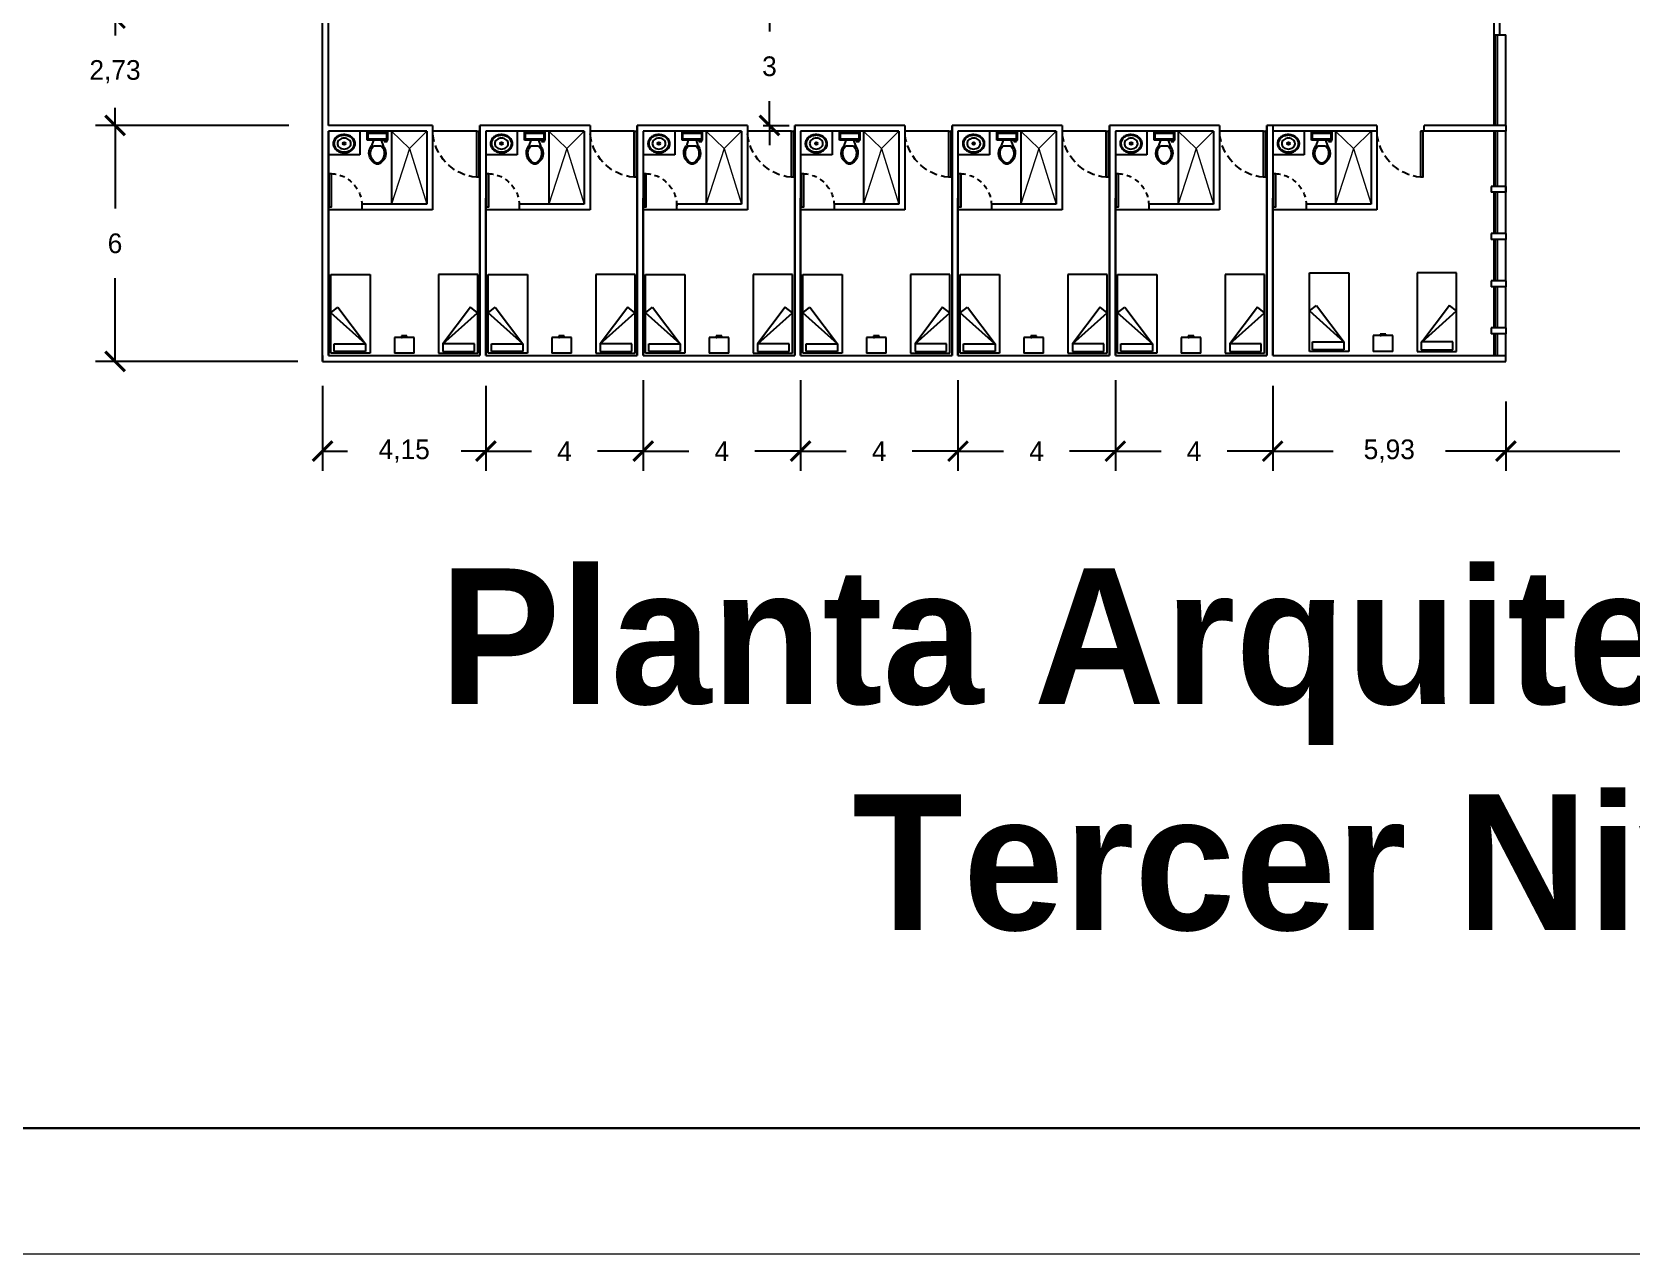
# Model space of a CAD drawing. Header units: millimetres. Extents: x -1615 to -538, y 177 to 397.
# Drawn here: x -1158.45 to -1117.8, y 177.4 to 208.46 of the extents above; entities that cross this region are included whole.
import ezdxf

# ---------------------------------------------------------------- set-up
doc = ezdxf.new("R2010")
doc.units = ezdxf.units.MM
doc.linetypes.add('HIDDEN2', pattern=[0.1875, 0.125, -0.0625])
doc.linetypes.add('OCULTA2', pattern=[0.3, 0.2, -0.1])
for name, color, linetype in [('MUEB', 251, 'Continuous'), ('MUROS', 1, 'Continuous'), ('VENT', 4, 'Continuous'), ('VENTANAS', 4, 'Continuous')]:
    doc.layers.add(name, color=color, linetype=linetype)
doc.layers.add('muros bajos', color=252, linetype='Continuous', lineweight=20)
doc.layers.add('venpu', color=7, linetype='Continuous', lineweight=15)
doc.styles.get("Standard").update_dxf_attribs({"font": 'stylu.ttf'})
doc.dimstyles.new('ISO-25', dxfattribs={"dimtxt": 0.5, "dimasz": 0.5, "dimexe": 0.5, "dimexo": 0.625, "dimtad": 0, "dimtih": 1, "dimtoh": 1, "dimtxsty": 'Standard', "dimblk": 'ARCHTICK', "dimcen": 2.5, "dimadec": 0, "dimazin": 0, "dimtfac": 1, "dimtmove": 0, "dimatfit": 3, "dimfxl": 0, "dimarcsym": 0})

# ---------------------------------------------------------------- blocks, each defined once
blk = doc.blocks.new('Sink - Oval top')
for p, q in [((-1, 0), (1, 0)), ((0, 1), (0, -1))]:
    blk.add_line(p, q)
at = {"linetype": 'Continuous'}
for points in [[(-12.2, 0.4, 0.117634), (-11.5, -3.4, 0.104469), (-8.9, -6.8, 0.090016), (-5.1, -9.1, 0.08192), (-0.3, -10, 0.08192), (4.5, -9.4, 0.090016), (8.4, -7.4, 0.104469), (11.2, -4.1, 0.117634), (12.2, -0.4, 0.117634), (11.5, 3.4, 0.104469), (8.9, 6.8, 0.090016), (5.1, 9.1, 0.08192), (0.3, 10, 0.08192), (-4.5, 9.4, 0.090016), (-8.4, 7.4, 0.104469), (-11.2, 4.1, 0.117634)], [(-11.3, 0.2, 0.118622), (-10.5, -3.3, 0.104678), (-8.1, -6.4, 0.089562), (-4.5, -8.4, 0.081185), (-0.1, -9.2, 0.081185), (4.3, -8.5, 0.089562), (7.9, -6.6, 0.104678), (10.4, -3.5, 0.118622), (11.3, -0.2, 0.118622), (10.5, 3.3, 0.104678), (8.1, 6.4, 0.089562), (4.5, 8.4, 0.081185), (0.1, 9.2, 0.081185), (-4.3, 8.5, 0.089562), (-7.9, 6.6, 0.104678), (-10.4, 3.5, 0.118622)], [(-7.4, 0.1, 0.118283), (-6.9, -2.2, 0.104607), (-5.3, -4.2, 0.089718), (-3, -5.5, 0.081436), (-0.1, -6, 0.081436), (2.8, -5.6, 0.089718), (5.2, -4.3, 0.104607), (6.9, -2.3, 0.118283), (7.4, -0.1, 0.118283), (6.9, 2.2, 0.104607), (5.3, 4.2, 0.089718), (3, 5.5, 0.081436), (0.1, 6, 0.081436), (-2.8, 5.6, 0.089718), (-5.2, 4.3, 0.104607), (-6.9, 2.3, 0.118283)]]:
    blk.add_lwpolyline(points, format="xyb", close=True, dxfattribs=at)
for radius in [1.5, 1]:
    blk.add_circle((0, 0), radius)
blk = doc.blocks.new('Toilet - top')
for p, q in [((-10, -8.5), (-8, -8.5)), ((-10, -9.5), (-10, -8.5)), ((-7, -9.5), (-10, -9.5)), ((-8, -8.5), (-8, -8)), ((-7, -8), (-7, -9.5)), ((-4, -8), (-6, -14)), ((4, -14), (-4, -14)), ((4, -8), (6, -14)), ((9.5, -6), (9.5, -2))]:
    blk.add_line(p, q)
blk.add_lwpolyline([(10.5, -8), (10.5, 0), (-10.5, 0), (-10.5, -8)], close=True)
for points in [[(-9.5, -2), (-9.5, -6)], [(8.5, -1), (-8.5, -1)], [(-8.5, -7), (8.5, -7)]]:
    blk.add_lwpolyline(points)
for centre, radius, start, end in [((-8.6, -1.9), 0.884, 81.8699, 188.1301), ((-8.6, -6.1), 0.884, 171.8699, 278.1301), ((3.5, -21.6), 12.2, 141.4691, 247.9714), ((4.2, -21.8), 11.3, 136.3677, 238.9468), ((-3.5, -21.6), 12.2, 292.0284, 38.5307), ((-4.2, -21.8), 11.3, 301.053, 43.6321), ((8.6, -1.9), 0.884, 351.8699, 98.1301), ((8.6, -6.1), 0.884, 261.8699, 8.1301), ((0, -27.9), 4, 245.7318, 294.2682), ((0, -29), 4, 254.8605, 285.1395)]:
    blk.add_arc(centre, radius, start, end)
blk = doc.blocks.new('A$C3FDD2C79')
at = {"layer": 'VENT'}
blk.add_line((0, 0.02), (0, 0), dxfattribs=at)
blk.add_lwpolyline([(0, 0.02), (0.85, 0.02), (0.85, 0.07), (0, 0.07)], close=True, dxfattribs=at)
at = {"layer": 'VENT', "linetype": 'HIDDEN2'}
blk.add_arc((0.035, 0.036), 0.815, 2.3785, 92.4407, dxfattribs=at)
blk = doc.blocks.new('A$C42181B83')
at = {"layer": 'VENT'}
blk.add_line((0, 0), (0, 0.03), dxfattribs=at)
blk.add_lwpolyline([(0, 0.03), (1.17, 0.03), (1.17, 0.08), (0, 0.08)], close=True, dxfattribs=at)
at = {"layer": 'VENT', "linetype": 'OCULTA2'}
blk.add_arc((-0.051, -0.024), 1.225, 4.8759, 87.6257, dxfattribs=at)
blk = doc.blocks.new('_ArchTick')
at = {"color": 0, "linetype": 'ByBlock', "const_width": 0.15}
blk.add_lwpolyline([(-0.5, -0.5), (0.5, 0.5)], dxfattribs=at)
blk = doc.blocks.new('*D297')
at = {"color": 0, "lineweight": -2}
for p, q in [((-1156.335, 208.815), (-1156.335, 209.315)), ((-1155.21, 208.815), (-1156.835, 208.815)), ((-1156.335, 208.815), (-1156.335, 208.372)), ((-1156.335, 206.089), (-1156.335, 206.532)), ((-1151.919, 206.089), (-1156.835, 206.089)), ((-1156.335, 206.089), (-1156.335, 205.589))]:
    blk.add_line(p, q, dxfattribs=at)
at = {"layer": 'Defpoints', "color": 0}
for p in [(-1154.585, 208.815), (-1156.335, 206.089), (-1151.294, 206.089)]:
    blk.add_point(p, dxfattribs=at)
at = {"color": 0, "lineweight": -2, "xscale": 0.5, "yscale": 0.5, "zscale": 0.5}
for p, rotation in [((-1156.335, 208.815), 270), ((-1156.335, 206.089), 90)]:
    blk.add_blockref('_ArchTick', p, dxfattribs=dict(at, rotation=rotation))
at = {"color": 0, "insert": (-1156.335, 207.452), "char_height": 0.5, "attachment_point": 5}
blk.add_mtext('2,73', dxfattribs=at)
blk = doc.blocks.new('*D298')
at = {"color": 0, "lineweight": -2}
for p, q in [((-1151.919, 206.089), (-1156.835, 206.089)), ((-1156.335, 206.089), (-1156.335, 203.973)), ((-1156.335, 200.089), (-1156.335, 202.205)), ((-1151.685, 200.089), (-1156.835, 200.089))]:
    blk.add_line(p, q, dxfattribs=at)
at = {"layer": 'Defpoints', "color": 0}
for p in [(-1151.294, 206.089), (-1156.335, 200.089), (-1151.06, 200.089)]:
    blk.add_point(p, dxfattribs=at)
at = {"color": 0, "lineweight": -2, "xscale": 0.5, "yscale": 0.5, "zscale": 0.5}
for p, rotation in [((-1156.335, 206.089), 90), ((-1156.335, 200.089), 270)]:
    blk.add_blockref('_ArchTick', p, dxfattribs=dict(at, rotation=rotation))
at = {"color": 0, "insert": (-1156.335, 203.089), "char_height": 0.5, "attachment_point": 5}
blk.add_mtext('6', dxfattribs=at)
blk = doc.blocks.new('*D299')
at = {"color": 0, "lineweight": -2}
for p, q in [((-1138.91, 199.614), (-1138.91, 197.308)), ((-1134.91, 199.614), (-1134.91, 197.308)), ((-1138.91, 197.808), (-1137.749, 197.808)), ((-1134.91, 197.808), (-1136.072, 197.808))]:
    blk.add_line(p, q, dxfattribs=at)
at = {"layer": 'Defpoints', "color": 0}
for p in [(-1138.91, 200.239), (-1134.91, 200.239), (-1134.91, 197.808)]:
    blk.add_point(p, dxfattribs=at)
at = {"color": 0, "lineweight": -2, "xscale": 0.5, "yscale": 0.5, "zscale": 0.5, "rotation": 180}
blk.add_blockref('_ArchTick', (-1138.91, 197.808), dxfattribs=at)
at = {"color": 0, "lineweight": -2, "xscale": 0.5, "yscale": 0.5, "zscale": 0.5}
blk.add_blockref('_ArchTick', (-1134.91, 197.808), dxfattribs=at)
at = {"color": 0, "insert": (-1136.91, 197.808), "char_height": 0.5, "attachment_point": 5}
blk.add_mtext('4', dxfattribs=at)
blk = doc.blocks.new('*D300')
at = {"color": 0, "lineweight": -2}
for p, q in [((-1134.91, 199.614), (-1134.91, 197.308)), ((-1130.91, 199.614), (-1130.91, 197.308)), ((-1134.91, 197.808), (-1133.749, 197.808)), ((-1130.91, 197.808), (-1132.072, 197.808))]:
    blk.add_line(p, q, dxfattribs=at)
at = {"layer": 'Defpoints', "color": 0}
for p in [(-1134.91, 200.239), (-1130.91, 200.239), (-1130.91, 197.808)]:
    blk.add_point(p, dxfattribs=at)
at = {"color": 0, "lineweight": -2, "xscale": 0.5, "yscale": 0.5, "zscale": 0.5, "rotation": 180}
blk.add_blockref('_ArchTick', (-1134.91, 197.808), dxfattribs=at)
at = {"color": 0, "lineweight": -2, "xscale": 0.5, "yscale": 0.5, "zscale": 0.5}
blk.add_blockref('_ArchTick', (-1130.91, 197.808), dxfattribs=at)
at = {"color": 0, "insert": (-1132.91, 197.808), "char_height": 0.5, "attachment_point": 5}
blk.add_mtext('4', dxfattribs=at)
blk = doc.blocks.new('*D301')
at = {"color": 0, "lineweight": -2}
for p, q in [((-1130.91, 199.614), (-1130.91, 197.308)), ((-1126.91, 199.464), (-1126.91, 197.308)), ((-1130.91, 197.808), (-1129.749, 197.808)), ((-1126.91, 197.808), (-1128.072, 197.808))]:
    blk.add_line(p, q, dxfattribs=at)
at = {"layer": 'Defpoints', "color": 0}
for p in [(-1130.91, 200.239), (-1126.91, 200.089), (-1126.91, 197.808)]:
    blk.add_point(p, dxfattribs=at)
at = {"color": 0, "lineweight": -2, "xscale": 0.5, "yscale": 0.5, "zscale": 0.5, "rotation": 180}
blk.add_blockref('_ArchTick', (-1130.91, 197.808), dxfattribs=at)
at = {"color": 0, "lineweight": -2, "xscale": 0.5, "yscale": 0.5, "zscale": 0.5}
blk.add_blockref('_ArchTick', (-1126.91, 197.808), dxfattribs=at)
at = {"color": 0, "insert": (-1128.91, 197.808), "char_height": 0.5, "attachment_point": 5}
blk.add_mtext('4', dxfattribs=at)
blk = doc.blocks.new('*D302')
at = {"color": 0, "lineweight": -2}
for p, q in [((-1126.91, 199.464), (-1126.91, 197.308)), ((-1120.985, 199.066), (-1120.985, 197.308)), ((-1126.91, 197.808), (-1125.378, 197.808)), ((-1120.985, 197.808), (-1122.517, 197.808))]:
    blk.add_line(p, q, dxfattribs=at)
at = {"layer": 'Defpoints', "color": 0}
for p in [(-1126.91, 200.089), (-1120.985, 199.691), (-1120.985, 197.808)]:
    blk.add_point(p, dxfattribs=at)
at = {"color": 0, "lineweight": -2, "xscale": 0.5, "yscale": 0.5, "zscale": 0.5, "rotation": 180}
blk.add_blockref('_ArchTick', (-1126.91, 197.808), dxfattribs=at)
at = {"color": 0, "lineweight": -2, "xscale": 0.5, "yscale": 0.5, "zscale": 0.5}
blk.add_blockref('_ArchTick', (-1120.985, 197.808), dxfattribs=at)
at = {"color": 0, "insert": (-1123.948, 197.808), "char_height": 0.5, "attachment_point": 5}
blk.add_mtext('5,93', dxfattribs=at)
blk = doc.blocks.new('*D303')
at = {"color": 0, "lineweight": -2}
for p, q in [((-1112.784, 206.034), (-1112.784, 197.308)), ((-1120.985, 199.066), (-1120.985, 197.308)), ((-1120.985, 197.808), (-1118.084, 197.808)), ((-1112.784, 197.808), (-1115.685, 197.808))]:
    blk.add_line(p, q, dxfattribs=at)
at = {"layer": 'Defpoints', "color": 0}
for p in [(-1112.784, 206.659), (-1120.985, 199.691), (-1112.784, 197.808)]:
    blk.add_point(p, dxfattribs=at)
at = {"color": 0, "lineweight": -2, "xscale": 0.5, "yscale": 0.5, "zscale": 0.5, "rotation": 180}
blk.add_blockref('_ArchTick', (-1120.985, 197.808), dxfattribs=at)
at = {"color": 0, "lineweight": -2, "xscale": 0.5, "yscale": 0.5, "zscale": 0.5}
blk.add_blockref('_ArchTick', (-1112.784, 197.808), dxfattribs=at)
at = {"color": 0, "insert": (-1116.885, 197.808), "char_height": 0.5, "attachment_point": 5}
blk.add_mtext('8,2', dxfattribs=at)
blk = doc.blocks.new('*D314')
at = {"color": 0, "lineweight": -2}
for p, q in [((-1142.91, 199.614), (-1142.91, 197.308)), ((-1138.91, 198.989), (-1138.91, 197.308)), ((-1142.91, 197.808), (-1141.749, 197.808)), ((-1138.91, 197.808), (-1140.072, 197.808))]:
    blk.add_line(p, q, dxfattribs=at)
at = {"layer": 'Defpoints', "color": 0}
for p in [(-1142.91, 200.239), (-1138.91, 199.614), (-1142.91, 197.808)]:
    blk.add_point(p, dxfattribs=at)
at = {"color": 0, "lineweight": -2, "xscale": 0.5, "yscale": 0.5, "zscale": 0.5, "rotation": 180}
blk.add_blockref('_ArchTick', (-1142.91, 197.808), dxfattribs=at)
at = {"color": 0, "lineweight": -2, "xscale": 0.5, "yscale": 0.5, "zscale": 0.5}
blk.add_blockref('_ArchTick', (-1138.91, 197.808), dxfattribs=at)
at = {"color": 0, "insert": (-1140.91, 197.808), "char_height": 0.5, "attachment_point": 5}
blk.add_mtext('4', dxfattribs=at)
blk = doc.blocks.new('*D315')
at = {"color": 0, "lineweight": -2}
for p, q in [((-1142.91, 199.614), (-1142.91, 197.308)), ((-1146.91, 199.464), (-1146.91, 197.308)), ((-1146.91, 197.808), (-1145.749, 197.808)), ((-1142.91, 197.808), (-1144.072, 197.808))]:
    blk.add_line(p, q, dxfattribs=at)
at = {"layer": 'Defpoints', "color": 0}
for p in [(-1146.91, 200.089), (-1142.91, 200.239), (-1146.91, 197.808)]:
    blk.add_point(p, dxfattribs=at)
at = {"color": 0, "lineweight": -2, "xscale": 0.5, "yscale": 0.5, "zscale": 0.5, "rotation": 180}
blk.add_blockref('_ArchTick', (-1146.91, 197.808), dxfattribs=at)
at = {"color": 0, "lineweight": -2, "xscale": 0.5, "yscale": 0.5, "zscale": 0.5}
blk.add_blockref('_ArchTick', (-1142.91, 197.808), dxfattribs=at)
at = {"color": 0, "insert": (-1144.91, 197.808), "char_height": 0.5, "attachment_point": 5}
blk.add_mtext('4', dxfattribs=at)
blk = doc.blocks.new('*D316')
at = {"color": 0, "lineweight": -2}
for p, q in [((-1151.06, 199.464), (-1151.06, 197.308)), ((-1146.91, 199.464), (-1146.91, 197.308)), ((-1151.06, 197.808), (-1150.43, 197.808)), ((-1146.91, 197.808), (-1147.54, 197.808))]:
    blk.add_line(p, q, dxfattribs=at)
at = {"layer": 'Defpoints', "color": 0}
for p in [(-1151.06, 200.089), (-1146.91, 200.089), (-1151.06, 197.808)]:
    blk.add_point(p, dxfattribs=at)
at = {"color": 0, "lineweight": -2, "xscale": 0.5, "yscale": 0.5, "zscale": 0.5, "rotation": 180}
blk.add_blockref('_ArchTick', (-1151.06, 197.808), dxfattribs=at)
at = {"color": 0, "lineweight": -2, "xscale": 0.5, "yscale": 0.5, "zscale": 0.5}
blk.add_blockref('_ArchTick', (-1146.91, 197.808), dxfattribs=at)
at = {"color": 0, "insert": (-1148.985, 197.808), "char_height": 0.5, "attachment_point": 5}
blk.add_mtext('4,15', dxfattribs=at)
blk = doc.blocks.new('*D308')
at = {"color": 0, "lineweight": -2}
for p, q in [((-1139.702, 209.089), (-1139.702, 209.589)), ((-1139.86, 209.089), (-1139.202, 209.089)), ((-1139.702, 209.089), (-1139.702, 208.473)), ((-1139.702, 206.089), (-1139.702, 206.705)), ((-1139.86, 206.089), (-1139.202, 206.089)), ((-1139.702, 206.089), (-1139.702, 205.589))]:
    blk.add_line(p, q, dxfattribs=at)
at = {"layer": 'Defpoints', "color": 0}
for p in [(-1140.485, 209.089), (-1140.485, 206.089), (-1139.702, 206.089)]:
    blk.add_point(p, dxfattribs=at)
at = {"color": 0, "lineweight": -2, "xscale": 0.5, "yscale": 0.5, "zscale": 0.5}
for p, rotation in [((-1139.702, 209.089), 270), ((-1139.702, 206.089), 90)]:
    blk.add_blockref('_ArchTick', p, dxfattribs=dict(at, rotation=rotation))
at = {"color": 0, "insert": (-1139.702, 207.589), "char_height": 0.5, "attachment_point": 5}
blk.add_mtext('3', dxfattribs=at)

msp = doc.modelspace()

# ---------------------------------------------------------------- linework, layer by layer
for p, q in [((-1147.142, 205.939), (-1148.265, 205.939)), ((-1143.142, 205.939), (-1144.265, 205.939)), ((-1139.142, 205.939), (-1140.265, 205.939)), ((-1135.142, 205.939), (-1136.265, 205.939)), ((-1131.142, 205.939), (-1132.265, 205.939)), ((-1127.142, 205.939), (-1128.265, 205.939)), ((-1124.262, 205.939), (-1124.265, 205.939)), ((-1150.06, 203.939), (-1150.91, 203.939)), ((-1146.06, 203.939), (-1146.91, 203.939)), ((-1142.06, 203.939), (-1142.91, 203.939)), ((-1138.06, 203.939), (-1138.91, 203.939)), ((-1134.06, 203.939), (-1134.91, 203.939)), ((-1130.06, 203.939), (-1130.91, 203.939)), ((-1126.06, 203.939), (-1126.91, 203.939))]:
    msp.add_line(p, q)
at = {"color": 3, "lineweight": 30}
msp.add_lwpolyline([(-1217.76, 180.593), (-1217.76, 394.012), (-1217.76, 394.012), (-1079.34, 394.012), (-1079.34, 394.012), (-1079.34, 180.593)], close=True, dxfattribs=at)
at = {"layer": 'MUEB'}
for p, q in [((-1150.11, 205.939), (-1150.11, 205.339)), ((-1146.11, 205.939), (-1146.11, 205.339)), ((-1142.11, 205.939), (-1142.11, 205.339)), ((-1138.11, 205.939), (-1138.11, 205.339)), ((-1134.11, 205.939), (-1134.11, 205.339)), ((-1130.11, 205.939), (-1130.11, 205.339)), ((-1126.11, 205.939), (-1126.11, 205.339)), ((-1150.11, 205.339), (-1150.91, 205.339)), ((-1146.11, 205.339), (-1146.91, 205.339)), ((-1142.11, 205.339), (-1142.91, 205.339)), ((-1138.11, 205.339), (-1138.91, 205.339)), ((-1134.11, 205.339), (-1134.91, 205.339)), ((-1130.11, 205.339), (-1130.91, 205.339)), ((-1126.11, 205.339), (-1126.91, 205.339)), ((-1150.854, 200.299), (-1150.854, 202.299)), ((-1150.854, 202.299), (-1149.854, 202.299)), ((-1149.854, 202.299), (-1149.854, 200.299)), ((-1148.116, 202.299), (-1148.116, 200.299)), ((-1147.116, 202.299), (-1148.116, 202.299)), ((-1147.116, 200.299), (-1147.116, 202.299)), ((-1146.854, 200.299), (-1146.854, 202.299)), ((-1146.854, 202.299), (-1145.854, 202.299)), ((-1145.854, 202.299), (-1145.854, 200.299)), ((-1144.116, 202.299), (-1144.116, 200.299)), ((-1143.116, 202.299), (-1144.116, 202.299)), ((-1143.116, 200.299), (-1143.116, 202.299)), ((-1142.854, 200.299), (-1142.854, 202.299)), ((-1142.854, 202.299), (-1141.854, 202.299)), ((-1141.854, 202.299), (-1141.854, 200.299)), ((-1140.116, 202.299), (-1140.116, 200.299)), ((-1139.116, 202.299), (-1140.116, 202.299)), ((-1139.116, 200.299), (-1139.116, 202.299)), ((-1138.854, 200.299), (-1138.854, 202.299)), ((-1138.854, 202.299), (-1137.854, 202.299)), ((-1137.854, 202.299), (-1137.854, 200.299)), ((-1136.116, 202.299), (-1136.116, 200.299)), ((-1135.116, 202.299), (-1136.116, 202.299)), ((-1135.116, 200.299), (-1135.116, 202.299)), ((-1134.854, 200.299), (-1134.854, 202.299)), ((-1134.854, 202.299), (-1133.854, 202.299)), ((-1133.854, 202.299), (-1133.854, 200.299)), ((-1132.116, 202.299), (-1132.116, 200.299)), ((-1131.116, 202.299), (-1132.116, 202.299)), ((-1131.116, 200.299), (-1131.116, 202.299)), ((-1130.854, 200.299), (-1130.854, 202.299)), ((-1130.854, 202.299), (-1129.854, 202.299)), ((-1129.854, 202.299), (-1129.854, 200.299)), ((-1128.116, 202.299), (-1128.116, 200.299)), ((-1127.116, 202.299), (-1128.116, 202.299)), ((-1127.116, 200.299), (-1127.116, 202.299)), ((-1125.976, 200.343), (-1125.976, 202.343)), ((-1125.976, 202.343), (-1124.976, 202.343)), ((-1124.976, 202.343), (-1124.976, 200.343)), ((-1123.239, 202.343), (-1123.239, 200.343)), ((-1122.239, 202.343), (-1123.239, 202.343)), ((-1122.239, 200.343), (-1122.239, 202.343)), ((-1150.852, 201.328), (-1150.672, 201.467)), ((-1149.969, 200.537), (-1150.852, 201.328)), ((-1150.672, 201.467), (-1149.968, 200.532)), ((-1147.299, 201.467), (-1148.002, 200.532)), ((-1148.001, 200.537), (-1147.119, 201.328)), ((-1147.119, 201.328), (-1147.299, 201.467)), ((-1146.852, 201.328), (-1146.672, 201.467)), ((-1145.969, 200.537), (-1146.852, 201.328)), ((-1146.672, 201.467), (-1145.968, 200.532)), ((-1143.299, 201.467), (-1144.002, 200.532)), ((-1144.001, 200.537), (-1143.119, 201.328)), ((-1143.119, 201.328), (-1143.299, 201.467)), ((-1142.852, 201.328), (-1142.672, 201.467)), ((-1141.969, 200.537), (-1142.852, 201.328)), ((-1142.672, 201.467), (-1141.968, 200.532)), ((-1139.299, 201.467), (-1140.002, 200.532)), ((-1140.001, 200.537), (-1139.119, 201.328)), ((-1139.119, 201.328), (-1139.299, 201.467)), ((-1138.852, 201.328), (-1138.672, 201.467)), ((-1137.969, 200.537), (-1138.852, 201.328)), ((-1138.672, 201.467), (-1137.968, 200.532)), ((-1135.299, 201.467), (-1136.002, 200.532)), ((-1136.001, 200.537), (-1135.119, 201.328)), ((-1135.119, 201.328), (-1135.299, 201.467)), ((-1134.852, 201.328), (-1134.672, 201.467)), ((-1133.969, 200.537), (-1134.852, 201.328)), ((-1134.672, 201.467), (-1133.968, 200.532)), ((-1131.299, 201.467), (-1132.002, 200.532)), ((-1132.001, 200.537), (-1131.119, 201.328)), ((-1131.119, 201.328), (-1131.299, 201.467)), ((-1130.852, 201.328), (-1130.672, 201.467)), ((-1129.969, 200.537), (-1130.852, 201.328)), ((-1130.672, 201.467), (-1129.968, 200.532)), ((-1127.299, 201.467), (-1128.002, 200.532)), ((-1128.001, 200.537), (-1127.119, 201.328)), ((-1127.119, 201.328), (-1127.299, 201.467)), ((-1125.974, 201.372), (-1125.794, 201.511)), ((-1125.092, 200.581), (-1125.974, 201.372)), ((-1125.794, 201.511), (-1125.091, 200.576)), ((-1122.421, 201.511), (-1123.124, 200.576)), ((-1123.123, 200.581), (-1122.241, 201.372)), ((-1122.241, 201.372), (-1122.421, 201.511)), ((-1124.178, 200.785), (-1124.178, 200.745)), ((-1124.038, 200.785), (-1124.178, 200.785)), ((-1124.038, 200.745), (-1124.038, 200.785)), ((-1150.768, 200.338), (-1150.768, 200.538)), ((-1150.768, 200.538), (-1149.968, 200.538)), ((-1149.968, 200.538), (-1149.968, 200.338)), ((-1149.235, 200.701), (-1149.235, 200.301)), ((-1148.735, 200.701), (-1149.235, 200.701)), ((-1149.055, 200.741), (-1149.055, 200.701)), ((-1148.915, 200.741), (-1149.055, 200.741)), ((-1149.055, 200.701), (-1149.035, 200.701)), ((-1149.035, 200.721), (-1148.935, 200.721)), ((-1149.035, 200.701), (-1149.035, 200.721)), ((-1148.935, 200.721), (-1148.935, 200.701)), ((-1148.915, 200.701), (-1148.915, 200.741)), ((-1148.735, 200.701), (-1148.915, 200.701)), ((-1148.735, 200.301), (-1148.735, 200.701)), ((-1148.735, 200.301), (-1148.735, 200.701)), ((-1148.002, 200.538), (-1148.002, 200.338)), ((-1147.202, 200.538), (-1148.002, 200.538)), ((-1147.202, 200.338), (-1147.202, 200.538)), ((-1146.768, 200.338), (-1146.768, 200.538)), ((-1146.768, 200.538), (-1145.968, 200.538)), ((-1145.968, 200.538), (-1145.968, 200.338)), ((-1145.235, 200.701), (-1145.235, 200.301)), ((-1144.735, 200.701), (-1145.235, 200.701)), ((-1145.055, 200.741), (-1145.055, 200.701)), ((-1144.915, 200.741), (-1145.055, 200.741)), ((-1145.055, 200.701), (-1145.035, 200.701)), ((-1145.035, 200.721), (-1144.935, 200.721)), ((-1145.035, 200.701), (-1145.035, 200.721)), ((-1144.935, 200.721), (-1144.935, 200.701)), ((-1144.915, 200.701), (-1144.915, 200.741)), ((-1144.735, 200.701), (-1144.915, 200.701)), ((-1144.735, 200.301), (-1144.735, 200.701)), ((-1144.735, 200.301), (-1144.735, 200.701)), ((-1144.002, 200.538), (-1144.002, 200.338)), ((-1143.202, 200.538), (-1144.002, 200.538)), ((-1143.202, 200.338), (-1143.202, 200.538)), ((-1142.768, 200.338), (-1142.768, 200.538)), ((-1142.768, 200.538), (-1141.968, 200.538)), ((-1141.968, 200.538), (-1141.968, 200.338)), ((-1141.235, 200.701), (-1141.235, 200.301)), ((-1140.735, 200.701), (-1141.235, 200.701)), ((-1141.055, 200.741), (-1141.055, 200.701)), ((-1140.915, 200.741), (-1141.055, 200.741)), ((-1141.055, 200.701), (-1141.035, 200.701)), ((-1141.035, 200.721), (-1140.935, 200.721)), ((-1141.035, 200.701), (-1141.035, 200.721)), ((-1140.935, 200.721), (-1140.935, 200.701)), ((-1140.915, 200.701), (-1140.915, 200.741)), ((-1140.735, 200.701), (-1140.915, 200.701)), ((-1140.735, 200.301), (-1140.735, 200.701)), ((-1140.735, 200.301), (-1140.735, 200.701)), ((-1140.002, 200.538), (-1140.002, 200.338)), ((-1139.202, 200.538), (-1140.002, 200.538)), ((-1139.202, 200.338), (-1139.202, 200.538)), ((-1138.768, 200.338), (-1138.768, 200.538)), ((-1138.768, 200.538), (-1137.968, 200.538)), ((-1137.968, 200.538), (-1137.968, 200.338)), ((-1137.235, 200.701), (-1137.235, 200.301)), ((-1136.735, 200.701), (-1137.235, 200.701)), ((-1137.055, 200.741), (-1137.055, 200.701)), ((-1136.915, 200.741), (-1137.055, 200.741)), ((-1137.055, 200.701), (-1137.035, 200.701)), ((-1137.035, 200.721), (-1136.935, 200.721)), ((-1137.035, 200.701), (-1137.035, 200.721)), ((-1136.935, 200.721), (-1136.935, 200.701)), ((-1136.915, 200.701), (-1136.915, 200.741)), ((-1136.735, 200.701), (-1136.915, 200.701)), ((-1136.735, 200.301), (-1136.735, 200.701)), ((-1136.735, 200.301), (-1136.735, 200.701)), ((-1136.002, 200.538), (-1136.002, 200.338)), ((-1135.202, 200.538), (-1136.002, 200.538)), ((-1135.202, 200.338), (-1135.202, 200.538)), ((-1134.768, 200.338), (-1134.768, 200.538)), ((-1134.768, 200.538), (-1133.968, 200.538)), ((-1133.968, 200.538), (-1133.968, 200.338)), ((-1133.235, 200.701), (-1133.235, 200.301)), ((-1132.735, 200.701), (-1133.235, 200.701)), ((-1133.055, 200.741), (-1133.055, 200.701)), ((-1132.915, 200.741), (-1133.055, 200.741)), ((-1133.055, 200.701), (-1133.035, 200.701)), ((-1133.035, 200.721), (-1132.935, 200.721)), ((-1133.035, 200.701), (-1133.035, 200.721)), ((-1132.935, 200.721), (-1132.935, 200.701)), ((-1132.915, 200.701), (-1132.915, 200.741)), ((-1132.735, 200.701), (-1132.915, 200.701)), ((-1132.735, 200.301), (-1132.735, 200.701)), ((-1132.735, 200.301), (-1132.735, 200.701)), ((-1132.002, 200.538), (-1132.002, 200.338)), ((-1131.202, 200.538), (-1132.002, 200.538)), ((-1131.202, 200.338), (-1131.202, 200.538)), ((-1130.768, 200.338), (-1130.768, 200.538)), ((-1130.768, 200.538), (-1129.968, 200.538)), ((-1129.968, 200.538), (-1129.968, 200.338)), ((-1129.235, 200.701), (-1129.235, 200.301)), ((-1128.735, 200.701), (-1129.235, 200.701)), ((-1129.055, 200.741), (-1129.055, 200.701)), ((-1128.915, 200.741), (-1129.055, 200.741)), ((-1129.055, 200.701), (-1129.035, 200.701)), ((-1129.035, 200.721), (-1128.935, 200.721)), ((-1129.035, 200.701), (-1129.035, 200.721)), ((-1128.935, 200.721), (-1128.935, 200.701)), ((-1128.915, 200.701), (-1128.915, 200.741)), ((-1128.735, 200.701), (-1128.915, 200.701)), ((-1128.735, 200.301), (-1128.735, 200.701)), ((-1128.735, 200.301), (-1128.735, 200.701)), ((-1128.002, 200.538), (-1128.002, 200.338)), ((-1127.202, 200.538), (-1128.002, 200.538)), ((-1127.202, 200.338), (-1127.202, 200.538)), ((-1125.899, 200.387), (-1125.899, 200.587)), ((-1125.899, 200.587), (-1125.099, 200.587)), ((-1125.099, 200.387), (-1125.899, 200.387)), ((-1125.099, 200.587), (-1125.099, 200.387)), ((-1124.358, 200.745), (-1124.358, 200.345)), ((-1123.858, 200.745), (-1124.358, 200.745)), ((-1124.178, 200.745), (-1124.158, 200.745)), ((-1124.158, 200.765), (-1124.058, 200.765)), ((-1124.158, 200.745), (-1124.158, 200.765)), ((-1124.058, 200.765), (-1124.058, 200.745)), ((-1123.858, 200.745), (-1124.038, 200.745)), ((-1123.858, 200.345), (-1123.858, 200.745)), ((-1123.858, 200.345), (-1123.858, 200.745)), ((-1123.133, 200.587), (-1123.133, 200.387)), ((-1122.333, 200.587), (-1123.133, 200.587)), ((-1123.133, 200.387), (-1122.333, 200.387)), ((-1122.333, 200.387), (-1122.333, 200.587)), ((-1149.854, 200.299), (-1150.854, 200.299)), ((-1149.968, 200.338), (-1150.768, 200.338)), ((-1148.735, 200.301), (-1149.235, 200.301)), ((-1148.116, 200.299), (-1147.116, 200.299)), ((-1148.002, 200.338), (-1147.202, 200.338)), ((-1145.854, 200.299), (-1146.854, 200.299)), ((-1145.968, 200.338), (-1146.768, 200.338)), ((-1144.735, 200.301), (-1145.235, 200.301)), ((-1144.116, 200.299), (-1143.116, 200.299)), ((-1144.002, 200.338), (-1143.202, 200.338)), ((-1141.854, 200.299), (-1142.854, 200.299)), ((-1141.968, 200.338), (-1142.768, 200.338)), ((-1140.735, 200.301), (-1141.235, 200.301)), ((-1140.116, 200.299), (-1139.116, 200.299)), ((-1140.002, 200.338), (-1139.202, 200.338)), ((-1137.854, 200.299), (-1138.854, 200.299)), ((-1137.968, 200.338), (-1138.768, 200.338)), ((-1136.735, 200.301), (-1137.235, 200.301)), ((-1136.116, 200.299), (-1135.116, 200.299)), ((-1136.002, 200.338), (-1135.202, 200.338)), ((-1133.854, 200.299), (-1134.854, 200.299)), ((-1133.968, 200.338), (-1134.768, 200.338)), ((-1132.735, 200.301), (-1133.235, 200.301)), ((-1132.116, 200.299), (-1131.116, 200.299)), ((-1132.002, 200.338), (-1131.202, 200.338)), ((-1129.854, 200.299), (-1130.854, 200.299)), ((-1129.968, 200.338), (-1130.768, 200.338)), ((-1128.735, 200.301), (-1129.235, 200.301)), ((-1128.116, 200.299), (-1127.116, 200.299)), ((-1128.002, 200.338), (-1127.202, 200.338)), ((-1124.976, 200.343), (-1125.976, 200.343)), ((-1123.858, 200.345), (-1124.358, 200.345)), ((-1123.239, 200.343), (-1122.239, 200.343))]:
    msp.add_line(p, q, dxfattribs=at)
at = {"layer": 'MUROS'}
for p, q in [((-1121.285, 208.389), (-1121.285, 215.19)), ((-1121.135, 208.389), (-1121.135, 215.389)), ((-1151.06, 200.239), (-1151.06, 208.863)), ((-1150.91, 206.089), (-1150.91, 208.863)), ((-1121.285, 208.389), (-1120.985, 208.389)), ((-1151.06, 200.089), (-1151.06, 206.089)), ((-1148.262, 206.089), (-1150.91, 206.089)), ((-1148.262, 206.089), (-1148.262, 204.089)), ((-1147.06, 200.239), (-1147.06, 206.089)), ((-1147.06, 206.089), (-1147.06, 200.239)), ((-1146.91, 206.089), (-1147.06, 206.089)), ((-1147.06, 200.239), (-1147.06, 206.089)), ((-1144.262, 206.089), (-1147.06, 206.089)), ((-1147.06, 206.089), (-1147.06, 200.239)), ((-1144.262, 206.089), (-1144.262, 204.089)), ((-1143.06, 200.239), (-1143.06, 206.089)), ((-1143.06, 206.089), (-1143.06, 200.239)), ((-1142.91, 206.089), (-1143.06, 206.089)), ((-1143.06, 200.239), (-1143.06, 206.089)), ((-1140.262, 206.089), (-1143.06, 206.089)), ((-1143.06, 206.089), (-1143.06, 200.239)), ((-1140.262, 206.089), (-1140.262, 204.089)), ((-1139.06, 200.239), (-1139.06, 206.089)), ((-1139.06, 206.089), (-1139.06, 200.239)), ((-1138.91, 206.089), (-1139.06, 206.089)), ((-1139.06, 200.239), (-1139.06, 206.089)), ((-1136.262, 206.089), (-1139.06, 206.089)), ((-1139.06, 206.089), (-1139.06, 200.239)), ((-1136.262, 206.089), (-1136.262, 204.089)), ((-1135.06, 200.239), (-1135.06, 206.089)), ((-1135.06, 206.089), (-1135.06, 200.239)), ((-1134.91, 206.089), (-1135.06, 206.089)), ((-1135.06, 200.239), (-1135.06, 206.089)), ((-1132.262, 206.089), (-1135.06, 206.089)), ((-1135.06, 206.089), (-1135.06, 200.239)), ((-1132.262, 206.089), (-1132.262, 204.089)), ((-1131.06, 200.239), (-1131.06, 206.089)), ((-1131.06, 206.089), (-1131.06, 200.239)), ((-1130.91, 206.089), (-1131.06, 206.089)), ((-1131.06, 200.239), (-1131.06, 206.089)), ((-1128.262, 206.089), (-1131.06, 206.089)), ((-1131.06, 206.089), (-1131.06, 200.239)), ((-1128.262, 206.089), (-1128.262, 204.089)), ((-1127.06, 200.239), (-1127.06, 206.089)), ((-1127.06, 206.089), (-1127.06, 200.239)), ((-1126.91, 206.089), (-1127.06, 206.089)), ((-1124.262, 206.089), (-1127.06, 206.089)), ((-1126.91, 206.089), (-1126.91, 200.239)), ((-1126.91, 206.089), (-1126.91, 200.239)), ((-1124.262, 206.089), (-1124.262, 204.089)), ((-1120.985, 206.089), (-1123.062, 206.089)), ((-1123.062, 205.939), (-1123.062, 206.089)), ((-1120.985, 206.089), (-1120.985, 205.939)), ((-1150.91, 200.239), (-1150.91, 205.939)), ((-1148.412, 205.939), (-1150.91, 205.939)), ((-1150.91, 205.939), (-1150.91, 200.239)), ((-1150.91, 205.939), (-1150.91, 200.239)), ((-1149.312, 205.939), (-1149.312, 204.089)), ((-1148.412, 205.939), (-1148.412, 204.089)), ((-1144.412, 205.939), (-1146.91, 205.939)), ((-1146.91, 205.939), (-1146.91, 200.239)), ((-1146.91, 205.939), (-1146.91, 200.239)), ((-1145.312, 205.939), (-1145.312, 204.089)), ((-1144.412, 205.939), (-1144.412, 204.089)), ((-1140.412, 205.939), (-1142.91, 205.939)), ((-1142.91, 205.939), (-1142.91, 200.239)), ((-1142.91, 205.939), (-1142.91, 200.239)), ((-1141.312, 205.939), (-1141.312, 204.089)), ((-1140.412, 205.939), (-1140.412, 204.089)), ((-1136.412, 205.939), (-1138.91, 205.939)), ((-1138.91, 205.939), (-1138.91, 200.239)), ((-1138.91, 205.939), (-1138.91, 200.239)), ((-1137.312, 205.939), (-1137.312, 204.089)), ((-1136.412, 205.939), (-1136.412, 204.089)), ((-1132.412, 205.939), (-1134.91, 205.939)), ((-1134.91, 205.939), (-1134.91, 200.239)), ((-1134.91, 205.939), (-1134.91, 200.239)), ((-1133.312, 205.939), (-1133.312, 204.089)), ((-1132.412, 205.939), (-1132.412, 204.089)), ((-1128.412, 205.939), (-1130.91, 205.939)), ((-1130.91, 205.939), (-1130.91, 200.239)), ((-1130.91, 205.939), (-1130.91, 200.239)), ((-1129.312, 205.939), (-1129.312, 204.089)), ((-1128.412, 205.939), (-1128.412, 204.089)), ((-1124.262, 205.939), (-1126.91, 205.939)), ((-1126.91, 205.939), (-1126.91, 200.239)), ((-1125.312, 205.939), (-1125.312, 204.089)), ((-1124.412, 205.939), (-1124.412, 204.089)), ((-1120.985, 205.939), (-1123.142, 205.939)), ((-1121.36, 204.539), (-1121.36, 204.389)), ((-1120.985, 204.539), (-1121.36, 204.539)), ((-1120.985, 204.539), (-1120.985, 204.389)), ((-1150.91, 200.239), (-1150.91, 204.239)), ((-1148.412, 204.089), (-1150.06, 204.089)), ((-1150.06, 204.089), (-1150.06, 203.939)), ((-1148.262, 204.089), (-1148.262, 203.939)), ((-1146.91, 200.239), (-1146.91, 204.239)), ((-1144.412, 204.089), (-1146.06, 204.089)), ((-1146.06, 204.089), (-1146.06, 203.939)), ((-1144.262, 204.089), (-1144.262, 203.939)), ((-1142.91, 200.239), (-1142.91, 204.239)), ((-1140.412, 204.089), (-1142.06, 204.089)), ((-1142.06, 204.089), (-1142.06, 203.939)), ((-1140.262, 204.089), (-1140.262, 203.939)), ((-1138.91, 200.239), (-1138.91, 204.239)), ((-1136.412, 204.089), (-1138.06, 204.089)), ((-1138.06, 204.089), (-1138.06, 203.939)), ((-1136.262, 204.089), (-1136.262, 203.939)), ((-1134.91, 200.239), (-1134.91, 204.239)), ((-1132.412, 204.089), (-1134.06, 204.089)), ((-1134.06, 204.089), (-1134.06, 203.939)), ((-1132.262, 204.089), (-1132.262, 203.939)), ((-1130.91, 200.239), (-1130.91, 204.239)), ((-1128.412, 204.089), (-1130.06, 204.089)), ((-1130.06, 204.089), (-1130.06, 203.939)), ((-1128.262, 204.089), (-1128.262, 203.939)), ((-1126.91, 200.239), (-1126.91, 204.239)), ((-1124.412, 204.089), (-1126.06, 204.089)), ((-1126.06, 204.089), (-1126.06, 203.939)), ((-1124.262, 204.089), (-1124.262, 203.939)), ((-1120.985, 204.389), (-1121.36, 204.389)), ((-1148.262, 203.939), (-1150.06, 203.939)), ((-1144.262, 203.939), (-1146.06, 203.939)), ((-1140.262, 203.939), (-1142.06, 203.939)), ((-1136.262, 203.939), (-1138.06, 203.939)), ((-1132.262, 203.939), (-1134.06, 203.939)), ((-1128.262, 203.939), (-1130.06, 203.939)), ((-1124.262, 203.939), (-1126.06, 203.939)), ((-1120.985, 203.339), (-1121.36, 203.339)), ((-1121.36, 203.339), (-1121.36, 203.189)), ((-1120.985, 203.339), (-1120.985, 203.189)), ((-1120.985, 203.189), (-1121.36, 203.189)), ((-1120.985, 202.139), (-1121.36, 202.139)), ((-1121.36, 202.139), (-1121.36, 201.989)), ((-1120.985, 202.139), (-1120.985, 201.989)), ((-1120.985, 201.989), (-1121.36, 201.989)), ((-1120.985, 200.939), (-1121.36, 200.939)), ((-1121.36, 200.939), (-1121.36, 200.789)), ((-1120.985, 200.789), (-1121.36, 200.789)), ((-1120.985, 200.939), (-1120.985, 200.789)), ((-1151.06, 200.239), (-1151.06, 200.089)), ((-1151.06, 200.089), (-1131.985, 200.089)), ((-1151.06, 200.089), (-1146.91, 200.089)), ((-1150.91, 200.239), (-1147.06, 200.239)), ((-1150.91, 200.239), (-1147.06, 200.239)), ((-1147.06, 200.089), (-1142.91, 200.089)), ((-1146.91, 200.239), (-1143.06, 200.239)), ((-1143.335, 200.239), (-1143.06, 200.239)), ((-1143.06, 200.089), (-1138.91, 200.089)), ((-1142.91, 200.239), (-1139.833, 200.239)), ((-1142.91, 200.239), (-1139.833, 200.239)), ((-1139.833, 200.239), (-1139.06, 200.239)), ((-1139.06, 200.089), (-1134.91, 200.089)), ((-1138.91, 200.239), (-1135.06, 200.239)), ((-1135.06, 200.089), (-1130.91, 200.089)), ((-1134.91, 200.239), (-1131.06, 200.239)), ((-1131.985, 200.089), (-1120.985, 200.089)), ((-1131.06, 200.089), (-1126.91, 200.089)), ((-1130.91, 200.239), (-1127.06, 200.239)), ((-1127.06, 200.089), (-1122.91, 200.089)), ((-1126.91, 200.239), (-1120.985, 200.239)), ((-1126.91, 200.239), (-1123.06, 200.239)), ((-1120.985, 200.089), (-1120.985, 200.239))]:
    msp.add_line(p, q, dxfattribs=at)
at = {"layer": 'muros bajos', "color": 5}
msp.add_lwpolyline([(-1076.145, 397.208), (-1076.145, 177.397), (-1220.955, 177.397), (-1220.955, 397.208), (-1220.955, 397.208), (-1076.145, 397.208)], close=True, dxfattribs=at)
at = {"layer": 'venpu'}
for p, q in [((-1148.854, 205.502), (-1149.312, 205.939)), ((-1148.412, 205.939), (-1148.854, 205.502)), ((-1144.854, 205.502), (-1145.312, 205.939)), ((-1144.412, 205.939), (-1144.854, 205.502)), ((-1140.854, 205.502), (-1141.312, 205.939)), ((-1140.412, 205.939), (-1140.854, 205.502)), ((-1136.854, 205.502), (-1137.312, 205.939)), ((-1136.412, 205.939), (-1136.854, 205.502)), ((-1132.854, 205.502), (-1133.312, 205.939)), ((-1132.412, 205.939), (-1132.854, 205.502)), ((-1128.854, 205.502), (-1129.312, 205.939)), ((-1128.412, 205.939), (-1128.854, 205.502)), ((-1124.854, 205.502), (-1125.312, 205.939)), ((-1124.412, 205.939), (-1124.854, 205.502)), ((-1148.854, 205.502), (-1149.312, 204.089)), ((-1148.854, 205.502), (-1148.412, 204.089)), ((-1144.854, 205.502), (-1145.312, 204.089)), ((-1144.854, 205.502), (-1144.412, 204.089)), ((-1140.854, 205.502), (-1141.312, 204.089)), ((-1140.854, 205.502), (-1140.412, 204.089)), ((-1136.854, 205.502), (-1137.312, 204.089)), ((-1136.854, 205.502), (-1136.412, 204.089)), ((-1132.854, 205.502), (-1133.312, 204.089)), ((-1132.854, 205.502), (-1132.412, 204.089)), ((-1128.854, 205.502), (-1129.312, 204.089)), ((-1128.854, 205.502), (-1128.412, 204.089)), ((-1124.854, 205.502), (-1125.312, 204.089)), ((-1124.854, 205.502), (-1124.412, 204.089))]:
    msp.add_line(p, q, dxfattribs=at)
at = {"layer": 'VENTANAS'}
for p, q in [((-1121.285, 207.339), (-1121.285, 208.389)), ((-1121.255, 207.339), (-1121.255, 208.389)), ((-1121.195, 207.339), (-1121.195, 208.389)), ((-1120.985, 207.339), (-1120.985, 208.389)), ((-1121.285, 206.089), (-1121.285, 207.339)), ((-1121.255, 206.089), (-1121.255, 207.339)), ((-1121.195, 206.089), (-1121.195, 207.339)), ((-1120.985, 206.089), (-1120.985, 207.339)), ((-1121.285, 205.739), (-1121.285, 205.939)), ((-1121.285, 204.539), (-1121.285, 205.739)), ((-1121.255, 205.739), (-1121.255, 205.939)), ((-1121.255, 204.539), (-1121.255, 205.739)), ((-1121.195, 205.739), (-1121.195, 205.939)), ((-1121.195, 204.539), (-1121.195, 205.739)), ((-1120.985, 205.739), (-1120.985, 205.939)), ((-1120.985, 203.339), (-1120.985, 205.739)), ((-1121.285, 203.339), (-1121.285, 204.389)), ((-1121.255, 203.339), (-1121.255, 204.389)), ((-1121.195, 203.339), (-1121.195, 204.389)), ((-1121.285, 202.139), (-1121.285, 203.189)), ((-1121.255, 202.139), (-1121.255, 203.189)), ((-1121.195, 202.139), (-1121.195, 203.189)), ((-1120.985, 202.139), (-1120.985, 203.189)), ((-1121.285, 200.939), (-1121.285, 201.989)), ((-1121.255, 200.939), (-1121.255, 201.989)), ((-1121.195, 200.939), (-1121.195, 201.989)), ((-1120.985, 200.939), (-1120.985, 201.989)), ((-1121.285, 200.239), (-1121.285, 200.789)), ((-1121.255, 200.239), (-1121.255, 200.789)), ((-1121.195, 200.239), (-1121.195, 200.789)), ((-1120.985, 200.239), (-1120.985, 200.789))]:
    msp.add_line(p, q, dxfattribs=at)

# ---------------------------------------------------------------- block references
at = {"xscale": -1}
for name, p, rotation in [('A$C42181B83', (-1147.062, 205.939), 90), ('A$C42181B83', (-1143.062, 205.939), 90), ('A$C42181B83', (-1139.062, 205.939), 90), ('A$C42181B83', (-1135.062, 205.939), 90), ('A$C42181B83', (-1131.062, 205.939), 90), ('A$C42181B83', (-1127.062, 205.939), 90), ('A$C42181B83', (-1123.062, 205.939), 90), ('A$C3FDD2C79', (-1150.91, 204.014), 270), ('A$C3FDD2C79', (-1146.91, 204.014), 270), ('A$C3FDD2C79', (-1142.91, 204.014), 270), ('A$C3FDD2C79', (-1138.91, 204.014), 270), ('A$C3FDD2C79', (-1134.91, 204.014), 270), ('A$C3FDD2C79', (-1130.91, 204.014), 270), ('A$C3FDD2C79', (-1126.91, 204.014), 270)]:
    msp.add_blockref(name, p, dxfattribs=dict(at, rotation=rotation))
at = {"layer": 'MUEB'}
for name, p, xscale, yscale, zscale in [('Sink - Oval top', (-1150.511, 205.626), 0.02288834281034724, 0.02288834281034724, 0.02288834281040316), ('Toilet - top', (-1149.666, 205.914), -0.02459040943131185, 0.02459040943108448, 0.02459040943121208), ('Sink - Oval top', (-1146.511, 205.626), 0.02288834281034724, 0.02288834281034724, 0.02288834281040316), ('Toilet - top', (-1145.666, 205.914), -0.02459040943131185, 0.02459040943108448, 0.02459040943121208), ('Sink - Oval top', (-1142.511, 205.626), 0.02288834281034724, 0.02288834281034724, 0.02288834281040316), ('Toilet - top', (-1141.666, 205.914), -0.02459040943131185, 0.02459040943108448, 0.02459040943121208), ('Sink - Oval top', (-1138.511, 205.626), 0.02288834281034724, 0.02288834281034724, 0.02288834281040316), ('Toilet - top', (-1137.666, 205.914), -0.02459040943131185, 0.02459040943108448, 0.02459040943121208), ('Sink - Oval top', (-1134.511, 205.626), 0.02288834281034724, 0.02288834281034724, 0.02288834281040316), ('Toilet - top', (-1133.666, 205.914), -0.02459040943131185, 0.02459040943108448, 0.02459040943121208), ('Sink - Oval top', (-1130.511, 205.626), 0.02288834281034724, 0.02288834281034724, 0.02288834281040316), ('Toilet - top', (-1129.666, 205.914), -0.02459040943131185, 0.02459040943108448, 0.02459040943121208), ('Sink - Oval top', (-1126.511, 205.626), 0.02288834281034724, 0.02288834281034724, 0.02288834281040316), ('Toilet - top', (-1125.666, 205.914), -0.02459040943131185, 0.02459040943108448, 0.02459040943121208)]:
    msp.add_blockref(name, p, dxfattribs=dict(at, xscale=xscale, yscale=yscale, zscale=zscale))

# ---------------------------------------------------------------- texts
at = {"insert": (-1124.405, 194.826), "char_height": 3.44596, "width": 71.25909, "attachment_point": 2}
msp.add_mtext('{\\fStylus BT|b1|i0|c0|p34;Planta Arquitectonica \\PTercer Nivel}', dxfattribs=at)

# ---------------------------------------------------------------- dimensions: what is measured, and where the dimension line sits
for base, p1, p2, picture, middle in [((-1156.335, 206.089), (-1154.585, 208.815), (-1151.294, 206.089), '*D297', (-1156.335, 207.452)), ((-1156.335, 200.089), (-1151.294, 206.089), (-1151.06, 200.089), '*D298', (-1156.335, 203.089))]:
    dim = msp.add_linear_dim(base=base, p1=p1, p2=p2, angle=90, dimstyle='ISO-25', override={"dimtmove": 1})
    dim.commit()
    dim.dimension.update_dxf_attribs({"geometry": picture, "text_midpoint": middle})
dim = msp.add_linear_dim(base=(-1139.702, 206.089), p1=(-1140.485, 209.089), p2=(-1140.485, 206.089), angle=90, dimstyle='ISO-25')
dim.commit()
dim.dimension.update_dxf_attribs({"geometry": '*D308', "text_midpoint": (-1139.702, 207.589)})
for base, p1, p2, picture, middle in [((-1112.784, 197.808), (-1120.985, 199.691), (-1112.784, 206.659), '*D303', (-1116.885, 197.808)), ((-1151.06, 197.808), (-1146.91, 200.089), (-1151.06, 200.089), '*D316', (-1148.985, 197.808)), ((-1146.91, 197.808), (-1142.91, 200.239), (-1146.91, 200.089), '*D315', (-1144.91, 197.808)), ((-1130.91, 197.808), (-1134.91, 200.239), (-1130.91, 200.239), '*D300', (-1132.91, 197.808)), ((-1126.91, 197.808), (-1130.91, 200.239), (-1126.91, 200.089), '*D301', (-1128.91, 197.808)), ((-1120.985127037, 197.807865523), (-1126.910127037, 200.088939207), (-1120.985127037, 199.690970688), '*D302', (-1123.947627037, 197.807865523))]:
    dim = msp.add_linear_dim(base=base, p1=p1, p2=p2, dimstyle='ISO-25', override={"dimtmove": 1})
    dim.commit()
    dim.dimension.update_dxf_attribs({"geometry": picture, "text_midpoint": middle})
for base, p1, p2, picture, middle in [((-1142.91, 197.808), (-1138.91, 199.614), (-1142.91, 200.239), '*D314', (-1140.91, 197.808)), ((-1134.91, 197.808), (-1138.91, 200.239), (-1134.91, 200.239), '*D299', (-1136.91, 197.808))]:
    dim = msp.add_linear_dim(base=base, p1=p1, p2=p2, dimstyle='ISO-25')
    dim.commit()
    dim.dimension.update_dxf_attribs({"geometry": picture, "text_midpoint": middle})

doc.saveas('drawing.dxf')
